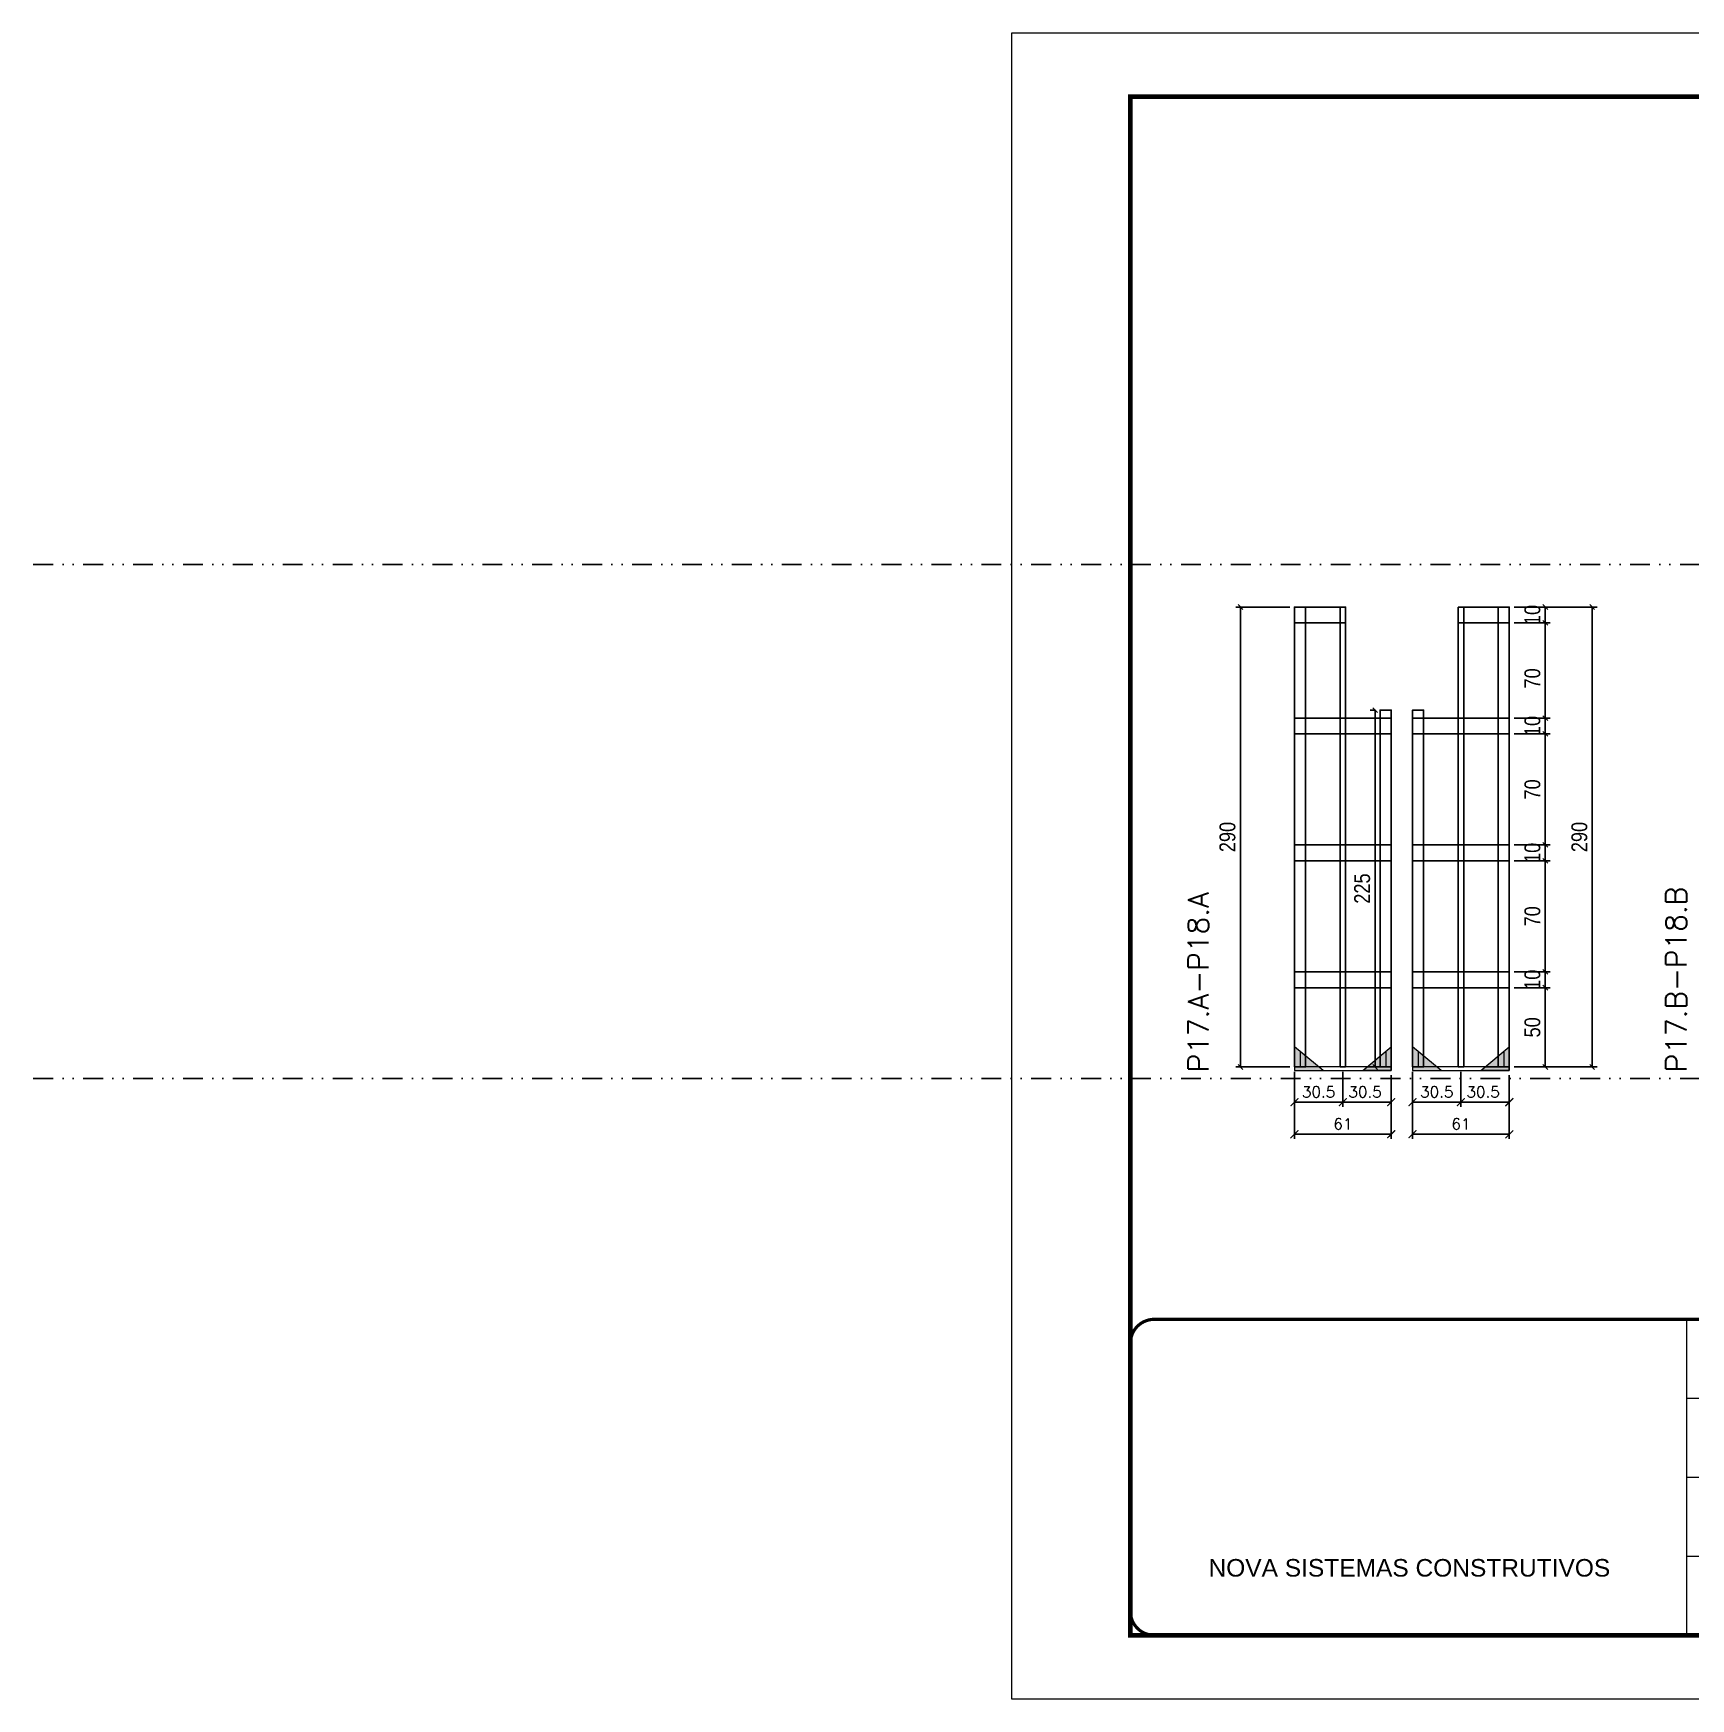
# Model space of a CAD drawing. Extents: x 13770 to 23315, y 867 to 16997.
# Drawn here: x 13770 to 14814, y 6610 to 7660 of the extents above; entities that cross this region are included whole.
import ezdxf

# ---------------------------------------------------------------- set-up
doc = ezdxf.new("R2010")
doc.units = 0
for name, pattern in [('CONTINUO', [0]), ('DASHED', [0.75, 0.5, -0.25]), ('DIVIDE2', [0.625, 0.25, -0.125, 0, -0.125, 0, -0.125]), ('HIDDEN', [0.375, 0.25, -0.125])]:
    doc.linetypes.add(name, pattern=pattern)
for name, color, linetype in [('COTA', 241, 'Continuous'), ('Nível', 160, 'Continuous'), ('SARR_2.2x10', 60, 'Continuous'), ('SARR_3.5x7', 81, 'Continuous'), ('SARR_7x7', 40, 'Continuous')]:
    doc.layers.add(name, color=color, linetype=linetype)
for name, color, linetype, lineweight in [('Folhas', 255, 'Continuous', 9), ('Madeira', 126, 'Continuous', 18), ('Sarr 2.2x7', 40, 'Continuous', 9), ('SARRAFO DE PRESSAO', 251, 'DASHED', 9), ('Texto Seção', 7, 'Continuous', 15)]:
    doc.layers.add(name, color=color, linetype=linetype, lineweight=lineweight)
doc.styles.add('ARIAL', font='arial.ttf')
doc.styles.add('COTA TECNICA', font='techl___.ttf', dxfattribs={"height": 10})
doc.styles.add('REGUA-120', font='ROMANS.shx', dxfattribs={"height": 15})
doc.styles.add('ROMANS', font='romans.shx')
doc.styles.add('Tecnologia', font='')
doc.styles.get('Tecnologia').set_extended_font_data('Forgotten Futurist')
doc.dimstyles.new('Cota Paínel', dxfattribs={"dimtxt": 7, "dimasz": 5, "dimexe": 3, "dimexo": 3, "dimgap": 3, "dimtad": 1, "dimdec": 1, "dimzin": 12, "dimdsep": 46, "dimtxsty": 'ROMANS', "dimblk": 'ARCHTICK', "dimcen": 0, "dimclrd": 4, "dimclre": 4, "dimclrt": 1, "dimadec": 1, "dimazin": 3, "dimtfac": 1, "dimtdec": 1, "dimtmove": 0, "dimatfit": 3, "dimldrblk": 'OBLIQUE', "dimfxl": 1, "dimtolj": 1, "dimtzin": 12, "dimarcsym": 0})
doc.dimstyles.new('PAINEL', dxfattribs={"dimtxt": 10, "dimasz": 3, "dimexe": 3, "dimexo": 3, "dimgap": 3, "dimtad": 1, "dimdec": 1, "dimzin": 12, "dimdsep": 46, "dimtxsty": 'COTA TECNICA', "dimblk1": 'OBLIQUE', "dimblk2": 'OBLIQUE', "dimsah": 1, "dimcen": 0.9, "dimclrd": 4, "dimclre": 4, "dimclrt": 240, "dimadec": 1, "dimazin": 3, "dimtfac": 1, "dimtdec": 1, "dimtmove": 0, "dimatfit": 3, "dimfxl": 1, "dimtolj": 1, "dimtzin": 12, "dimarcsym": 0})

# ---------------------------------------------------------------- blocks, each defined once
blk = doc.blocks.new('9999999999')
at = {"color": 30, "linetype": 'CONTINUO'}
for p, q in [((98564.6, 34230.2), (98564.6, 34429.4)), ((98564.6, 34379.6), (99584, 34379.6)), ((98564.6, 34329.8), (99488, 34329.8)), ((99584, 34329.8), (99488, 34329.8)), ((99488, 34329.8), (99488, 34230.2)), ((98564.6, 34280), (99488, 34280))]:
    blk.add_line(p, q, dxfattribs=at)
at = {"color": 30, "linetype": 'CONTINUO', "const_width": 2}
blk.add_lwpolyline([(99584, 34230.2), (99584, 34414.4, 0.414214), (99569, 34429.4), (98229, 34429.4, 0.414214), (98214, 34414.4), (98214, 34245.2, 0.414214), (98229, 34230.2), (99584, 34230.2)], format="xyb", dxfattribs=at)
at = {"layer": 'Folhas'}
blk.add_lwpolyline([(98139, 34190.2), (99624, 34190.2), (99624, 35240.2), (98139, 35240.2)], close=True, dxfattribs=at)
at = {"layer": 'Folhas', "color": 30, "const_width": 3}
blk.add_lwpolyline([(98214, 34230.2), (99584, 34230.2), (99584, 35200.2), (98214, 35200.2)], close=True, dxfattribs=at)
at = {"color": 7, "linetype": 'Continuous', "ltscale": 5, "style": 'ARIAL'}
for s, height, p in [('SCHWARTZ', 15.48, (98837.7, 34393.1)), ('GWT', 15.48, (98837.7, 34343.3)), ('2°PAVIMENTO', 15.483, (98837.7, 34293.5)), ('NOVA SISTEMAS CONSTRUTIVOS', 11.059, (98263.2, 34267.2)), ('PILARES', 15.48, (98837.7, 34243.7))]:
    blk.add_text(s, height=height, dxfattribs=at).set_placement(p)
at = {"layer": 'Folhas', "color": 7, "style": 'Tecnologia', "width": 1.5}
for s, p in [('CLIENTE:', (98573.7, 34397.2)), ('OBRA:', (98573.7, 34347.3)), ('PAVIMENTO:', (98573.7, 34297.5)), ('PROJETO:', (98573.7, 34247.7))]:
    blk.add_text(s, height=14, dxfattribs=at).set_placement(p)
blk = doc.blocks.new('_ArchTick')
at = {"color": 0, "linetype": 'ByBlock', "const_width": 0.15}
blk.add_lwpolyline([(-0.5, -0.5), (0.5, 0.5)], dxfattribs=at)
blk = doc.blocks.new('*D1141')
at = {"layer": 'COTA', "color": 4, "lineweight": -2, "transparency": 16777216}
for p, q in [((14638.8, 6990), (14638.8, 6962.8)), ((14699.8, 6990), (14699.8, 6962.8)), ((14699.8, 6965.8), (14638.8, 6965.8))]:
    blk.add_line(p, q, dxfattribs=at)
at = {"layer": 'Defpoints', "color": 0, "transparency": 16777216}
for p in [(14638.8, 6993), (14699.8, 6993), (14638.8, 6965.8)]:
    blk.add_point(p, dxfattribs=at)
at = {"layer": 'COTA', "color": 4, "lineweight": -2, "transparency": 16777216, "xscale": 5, "yscale": 5, "zscale": 5, "rotation": 180}
blk.add_blockref('_ArchTick', (14638.8, 6965.8), dxfattribs=at)
at = {"layer": 'COTA', "color": 4, "lineweight": -2, "transparency": 16777216, "xscale": 5, "yscale": 5, "zscale": 5}
blk.add_blockref('_ArchTick', (14699.8, 6965.8), dxfattribs=at)
at = {"layer": 'COTA', "color": 1, "transparency": 16777216, "insert": (14669.3, 6972.3), "char_height": 7, "attachment_point": 5, "style": 'ROMANS'}
blk.add_mtext('\\A1;61', dxfattribs=at)
blk = doc.blocks.new('_Oblique')
at = {"color": 0, "linetype": 'ByBlock', "lineweight": -2}
blk.add_line((-0.5, -0.5), (0.5, 0.5), dxfattribs=at)
blk = doc.blocks.new('*D1142')
at = {"layer": 'COTA', "color": 4, "lineweight": -2, "transparency": 16777216}
for p, q in [((14669.3, 7005.2), (14669.3, 6983)), ((14699.8, 7003), (14699.8, 6983)), ((14669.3, 6986), (14699.8, 6986))]:
    blk.add_line(p, q, dxfattribs=at)
at = {"layer": 'Defpoints', "color": 0, "transparency": 16777216}
for p in [(14669.3, 7008.2), (14699.8, 7006), (14699.8, 6986)]:
    blk.add_point(p, dxfattribs=at)
at = {"layer": 'COTA', "color": 4, "lineweight": -2, "transparency": 16777216, "xscale": 5, "yscale": 5, "zscale": 5, "rotation": 180}
blk.add_blockref('_ArchTick', (14669.3, 6986), dxfattribs=at)
at = {"layer": 'COTA', "color": 4, "lineweight": -2, "transparency": 16777216, "xscale": 5, "yscale": 5, "zscale": 5}
blk.add_blockref('_ArchTick', (14699.8, 6986), dxfattribs=at)
at = {"layer": 'COTA', "color": 1, "transparency": 16777216, "insert": (14683.3, 6992.5), "char_height": 7, "attachment_point": 5, "style": 'ROMANS'}
blk.add_mtext('\\A1;30.5', dxfattribs=at)
blk = doc.blocks.new('*D1143')
at = {"layer": 'COTA', "color": 4, "lineweight": -2, "transparency": 16777216}
for p, q in [((14638.8, 7005.2), (14638.8, 6983)), ((14669.3, 7005.2), (14669.3, 6983)), ((14638.8, 6986), (14669.3, 6986))]:
    blk.add_line(p, q, dxfattribs=at)
at = {"layer": 'Defpoints', "color": 0, "transparency": 16777216}
for p in [(14638.8, 7008.2), (14669.3, 7008.2), (14669.3, 6986)]:
    blk.add_point(p, dxfattribs=at)
at = {"layer": 'COTA', "color": 4, "lineweight": -2, "transparency": 16777216, "xscale": 5, "yscale": 5, "zscale": 5, "rotation": 180}
blk.add_blockref('_ArchTick', (14638.8, 6986), dxfattribs=at)
at = {"layer": 'COTA', "color": 4, "lineweight": -2, "transparency": 16777216, "xscale": 5, "yscale": 5, "zscale": 5}
blk.add_blockref('_ArchTick', (14669.3, 6986), dxfattribs=at)
at = {"layer": 'COTA', "color": 1, "transparency": 16777216, "insert": (14654.1, 6992.5), "char_height": 7, "attachment_point": 5, "style": 'ROMANS'}
blk.add_mtext('\\A1;30.5', dxfattribs=at)
blk = doc.blocks.new('*D1144')
at = {"layer": 'COTA', "color": 4, "lineweight": -2, "transparency": 16777216}
for p, q in [((14702.8, 7058.2), (14725.5, 7058.2)), ((14722.5, 7008.2), (14722.5, 7058.2)), ((14702.8, 7008.2), (14725.5, 7008.2))]:
    blk.add_line(p, q, dxfattribs=at)
at = {"layer": 'Defpoints', "color": 0, "transparency": 16777216}
for p in [(14699.8, 7058.2), (14722.5, 7058.2), (14699.8, 7008.2)]:
    blk.add_point(p, dxfattribs=at)
at = {"layer": 'COTA', "color": 4, "lineweight": -2, "transparency": 16777216, "xscale": 3, "yscale": 3, "zscale": 3}
for p, rotation in [((14722.5, 7058.2), 90), ((14722.5, 7008.2), 270)]:
    blk.add_blockref('_Oblique', p, dxfattribs=dict(at, rotation=rotation))
at = {"layer": 'COTA', "color": 240, "transparency": 16777216, "insert": (14714.4, 7033.2), "char_height": 10, "attachment_point": 5, "rotation": 90, "style": 'COTA TECNICA'}
blk.add_mtext('\\A1;50', dxfattribs=at)
blk = doc.blocks.new('*D1145')
at = {"layer": 'COTA', "color": 4, "lineweight": -2, "transparency": 16777216}
for p, q in [((14702.8, 7068.2), (14725.5, 7068.2)), ((14722.5, 7058.2), (14722.5, 7068.2)), ((14702.8, 7058.2), (14725.5, 7058.2))]:
    blk.add_line(p, q, dxfattribs=at)
at = {"layer": 'Defpoints', "color": 0, "transparency": 16777216}
for p in [(14699.8, 7068.2), (14722.5, 7068.2), (14699.8, 7058.2)]:
    blk.add_point(p, dxfattribs=at)
at = {"layer": 'COTA', "color": 4, "lineweight": -2, "transparency": 16777216, "xscale": 3, "yscale": 3, "zscale": 3}
for p, rotation in [((14722.5, 7068.2), 90), ((14722.5, 7058.2), 270)]:
    blk.add_blockref('_Oblique', p, dxfattribs=dict(at, rotation=rotation))
at = {"layer": 'COTA', "color": 240, "transparency": 16777216, "insert": (14714.4, 7063.2), "char_height": 10, "attachment_point": 5, "rotation": 90, "style": 'COTA TECNICA'}
blk.add_mtext('\\A1;10', dxfattribs=at)
blk = doc.blocks.new('*D1146')
at = {"layer": 'COTA', "color": 4, "lineweight": -2, "transparency": 16777216}
for p, q in [((14702.8, 7138.2), (14725.5, 7138.2)), ((14722.5, 7068.2), (14722.5, 7138.2)), ((14702.8, 7068.2), (14725.5, 7068.2))]:
    blk.add_line(p, q, dxfattribs=at)
at = {"layer": 'Defpoints', "color": 0, "transparency": 16777216}
for p in [(14699.8, 7138.2), (14722.5, 7138.2), (14699.8, 7068.2)]:
    blk.add_point(p, dxfattribs=at)
at = {"layer": 'COTA', "color": 4, "lineweight": -2, "transparency": 16777216, "xscale": 3, "yscale": 3, "zscale": 3}
for p, rotation in [((14722.5, 7138.2), 90), ((14722.5, 7068.2), 270)]:
    blk.add_blockref('_Oblique', p, dxfattribs=dict(at, rotation=rotation))
at = {"layer": 'COTA', "color": 240, "transparency": 16777216, "insert": (14714.4, 7103.2), "char_height": 10, "attachment_point": 5, "rotation": 90, "style": 'COTA TECNICA'}
blk.add_mtext('\\A1;70', dxfattribs=at)
blk = doc.blocks.new('*D1147')
at = {"layer": 'COTA', "color": 4, "lineweight": -2, "transparency": 16777216}
for p, q in [((14702.8, 7148.2), (14725.5, 7148.2)), ((14722.5, 7138.2), (14722.5, 7148.2)), ((14702.8, 7138.2), (14725.5, 7138.2))]:
    blk.add_line(p, q, dxfattribs=at)
at = {"layer": 'Defpoints', "color": 0, "transparency": 16777216}
for p in [(14699.8, 7148.2), (14722.5, 7148.2), (14699.8, 7138.2)]:
    blk.add_point(p, dxfattribs=at)
at = {"layer": 'COTA', "color": 4, "lineweight": -2, "transparency": 16777216, "xscale": 3, "yscale": 3, "zscale": 3}
for p, rotation in [((14722.5, 7148.2), 90), ((14722.5, 7138.2), 270)]:
    blk.add_blockref('_Oblique', p, dxfattribs=dict(at, rotation=rotation))
at = {"layer": 'COTA', "color": 240, "transparency": 16777216, "insert": (14714.4, 7143.2), "char_height": 10, "attachment_point": 5, "rotation": 90, "style": 'COTA TECNICA'}
blk.add_mtext('\\A1;10', dxfattribs=at)
blk = doc.blocks.new('*D1148')
at = {"layer": 'COTA', "color": 4, "lineweight": -2, "transparency": 16777216}
for p, q in [((14564.4, 6990), (14564.4, 6962.8)), ((14625.4, 6990), (14625.4, 6962.8)), ((14625.4, 6965.8), (14564.4, 6965.8))]:
    blk.add_line(p, q, dxfattribs=at)
at = {"layer": 'Defpoints', "color": 0, "transparency": 16777216}
for p in [(14564.4, 6993), (14625.4, 6993), (14564.4, 6965.8)]:
    blk.add_point(p, dxfattribs=at)
at = {"layer": 'COTA', "color": 4, "lineweight": -2, "transparency": 16777216, "xscale": 5, "yscale": 5, "zscale": 5, "rotation": 180}
blk.add_blockref('_ArchTick', (14564.4, 6965.8), dxfattribs=at)
at = {"layer": 'COTA', "color": 4, "lineweight": -2, "transparency": 16777216, "xscale": 5, "yscale": 5, "zscale": 5}
blk.add_blockref('_ArchTick', (14625.4, 6965.8), dxfattribs=at)
at = {"layer": 'COTA', "color": 1, "transparency": 16777216, "insert": (14594.9, 6972.3), "char_height": 7, "attachment_point": 5, "style": 'ROMANS'}
blk.add_mtext('\\A1;61', dxfattribs=at)
blk = doc.blocks.new('*D1149')
at = {"layer": 'COTA', "color": 4, "lineweight": -2, "transparency": 16777216}
for p, q in [((14594.9, 7005.2), (14594.9, 6983)), ((14625.4, 7003), (14625.4, 6983)), ((14594.9, 6986), (14625.4, 6986))]:
    blk.add_line(p, q, dxfattribs=at)
at = {"layer": 'Defpoints', "color": 0, "transparency": 16777216}
for p in [(14594.9, 7008.2), (14625.4, 7006), (14625.4, 6986)]:
    blk.add_point(p, dxfattribs=at)
at = {"layer": 'COTA', "color": 4, "lineweight": -2, "transparency": 16777216, "xscale": 5, "yscale": 5, "zscale": 5, "rotation": 180}
blk.add_blockref('_ArchTick', (14594.9, 6986), dxfattribs=at)
at = {"layer": 'COTA', "color": 4, "lineweight": -2, "transparency": 16777216, "xscale": 5, "yscale": 5, "zscale": 5}
blk.add_blockref('_ArchTick', (14625.4, 6986), dxfattribs=at)
at = {"layer": 'COTA', "color": 1, "transparency": 16777216, "insert": (14608.9, 6992.5), "char_height": 7, "attachment_point": 5, "style": 'ROMANS'}
blk.add_mtext('\\A1;30.5', dxfattribs=at)
blk = doc.blocks.new('*D1150')
at = {"layer": 'COTA', "color": 4, "lineweight": -2, "transparency": 16777216}
for p, q in [((14564.4, 7005.2), (14564.4, 6983)), ((14594.9, 7005.2), (14594.9, 6983)), ((14564.4, 6986), (14594.9, 6986))]:
    blk.add_line(p, q, dxfattribs=at)
at = {"layer": 'Defpoints', "color": 0, "transparency": 16777216}
for p in [(14564.4, 7008.2), (14594.9, 7008.2), (14594.9, 6986)]:
    blk.add_point(p, dxfattribs=at)
at = {"layer": 'COTA', "color": 4, "lineweight": -2, "transparency": 16777216, "xscale": 5, "yscale": 5, "zscale": 5, "rotation": 180}
blk.add_blockref('_ArchTick', (14564.4, 6986), dxfattribs=at)
at = {"layer": 'COTA', "color": 4, "lineweight": -2, "transparency": 16777216, "xscale": 5, "yscale": 5, "zscale": 5}
blk.add_blockref('_ArchTick', (14594.9, 6986), dxfattribs=at)
at = {"layer": 'COTA', "color": 1, "transparency": 16777216, "insert": (14579.6, 6992.5), "char_height": 7, "attachment_point": 5, "style": 'ROMANS'}
blk.add_mtext('\\A1;30.5', dxfattribs=at)
blk = doc.blocks.new('*D1153')
at = {"layer": 'COTA', "color": 4, "lineweight": -2, "transparency": 16777216}
for p, q in [((14561.4, 7298.2), (14527.4, 7298.2)), ((14530.4, 7298.2), (14530.4, 7008.2)), ((14561.4, 7008.2), (14527.4, 7008.2))]:
    blk.add_line(p, q, dxfattribs=at)
at = {"layer": 'Defpoints', "color": 0, "transparency": 16777216}
for p in [(14564.4, 7298.2), (14530.4, 7008.2), (14564.4, 7008.2)]:
    blk.add_point(p, dxfattribs=at)
at = {"layer": 'COTA', "color": 4, "lineweight": -2, "transparency": 16777216, "xscale": 3, "yscale": 3, "zscale": 3}
for p, rotation in [((14530.4, 7298.2), 90), ((14530.4, 7008.2), 270)]:
    blk.add_blockref('_Oblique', p, dxfattribs=dict(at, rotation=rotation))
at = {"layer": 'COTA', "color": 240, "transparency": 16777216, "insert": (14522.2, 7153.2), "char_height": 10, "attachment_point": 5, "rotation": 90, "style": 'COTA TECNICA'}
blk.add_mtext('\\A1;290', dxfattribs=at)
blk = doc.blocks.new('*D1151')
at = {"layer": 'COTA', "color": 4, "lineweight": -2, "transparency": 16777216}
for p, q in [((14702.8, 7298.2), (14755.1, 7298.2)), ((14752.1, 7298.2), (14752.1, 7008.2)), ((14702.8, 7008.2), (14755.1, 7008.2))]:
    blk.add_line(p, q, dxfattribs=at)
at = {"layer": 'Defpoints', "color": 0, "transparency": 16777216}
for p in [(14699.8, 7298.2), (14699.8, 7008.2), (14752.1, 7008.2)]:
    blk.add_point(p, dxfattribs=at)
at = {"layer": 'COTA', "color": 4, "lineweight": -2, "transparency": 16777216, "xscale": 3, "yscale": 3, "zscale": 3}
for p, rotation in [((14752.1, 7298.2), 90), ((14752.1, 7008.2), 270)]:
    blk.add_blockref('_Oblique', p, dxfattribs=dict(at, rotation=rotation))
at = {"layer": 'COTA', "color": 240, "transparency": 16777216, "insert": (14744, 7153.2), "char_height": 10, "attachment_point": 5, "rotation": 90, "style": 'COTA TECNICA'}
blk.add_mtext('\\A1;290', dxfattribs=at)
blk = doc.blocks.new('*D1154')
at = {"layer": 'COTA', "color": 4, "lineweight": -2, "transparency": 16777216}
for p, q in [((14702.8, 7218.2), (14725.5, 7218.2)), ((14722.5, 7148.2), (14722.5, 7218.2)), ((14702.8, 7148.2), (14725.5, 7148.2))]:
    blk.add_line(p, q, dxfattribs=at)
at = {"layer": 'Defpoints', "color": 0, "transparency": 16777216}
for p in [(14699.8, 7218.2), (14722.5, 7218.2), (14699.8, 7148.2)]:
    blk.add_point(p, dxfattribs=at)
at = {"layer": 'COTA', "color": 4, "lineweight": -2, "transparency": 16777216, "xscale": 3, "yscale": 3, "zscale": 3}
for p, rotation in [((14722.5, 7218.2), 90), ((14722.5, 7148.2), 270)]:
    blk.add_blockref('_Oblique', p, dxfattribs=dict(at, rotation=rotation))
at = {"layer": 'COTA', "color": 240, "transparency": 16777216, "insert": (14714.4, 7183.2), "char_height": 10, "attachment_point": 5, "rotation": 90, "style": 'COTA TECNICA'}
blk.add_mtext('\\A1;70', dxfattribs=at)
blk = doc.blocks.new('*D1155')
at = {"layer": 'COTA', "color": 4, "lineweight": -2, "transparency": 16777216}
for p, q in [((14702.8, 7228.2), (14725.5, 7228.2)), ((14722.5, 7218.2), (14722.5, 7228.2)), ((14702.8, 7218.2), (14725.5, 7218.2))]:
    blk.add_line(p, q, dxfattribs=at)
at = {"layer": 'Defpoints', "color": 0, "transparency": 16777216}
for p in [(14699.8, 7228.2), (14722.5, 7228.2), (14699.8, 7218.2)]:
    blk.add_point(p, dxfattribs=at)
at = {"layer": 'COTA', "color": 4, "lineweight": -2, "transparency": 16777216, "xscale": 3, "yscale": 3, "zscale": 3}
for p, rotation in [((14722.5, 7228.2), 90), ((14722.5, 7218.2), 270)]:
    blk.add_blockref('_Oblique', p, dxfattribs=dict(at, rotation=rotation))
at = {"layer": 'COTA', "color": 240, "transparency": 16777216, "insert": (14714.4, 7223.2), "char_height": 10, "attachment_point": 5, "rotation": 90, "style": 'COTA TECNICA'}
blk.add_mtext('\\A1;10', dxfattribs=at)
blk = doc.blocks.new('*D1156')
at = {"layer": 'COTA', "color": 4, "lineweight": -2, "transparency": 16777216}
for p, q in [((14702.8, 7288.2), (14725.5, 7288.2)), ((14722.5, 7218.2), (14722.5, 7288.2)), ((14702.8, 7218.2), (14725.5, 7218.2))]:
    blk.add_line(p, q, dxfattribs=at)
at = {"layer": 'Defpoints', "color": 0, "transparency": 16777216}
for p in [(14699.8, 7288.2), (14722.5, 7288.2), (14699.8, 7218.2)]:
    blk.add_point(p, dxfattribs=at)
at = {"layer": 'COTA', "color": 4, "lineweight": -2, "transparency": 16777216, "xscale": 3, "yscale": 3, "zscale": 3}
for p, rotation in [((14722.5, 7288.2), 90), ((14722.5, 7218.2), 270)]:
    blk.add_blockref('_Oblique', p, dxfattribs=dict(at, rotation=rotation))
at = {"layer": 'COTA', "color": 240, "transparency": 16777216, "insert": (14714.4, 7253.2), "char_height": 10, "attachment_point": 5, "rotation": 90, "style": 'COTA TECNICA'}
blk.add_mtext('\\A1;70', dxfattribs=at)
blk = doc.blocks.new('*D1157')
at = {"layer": 'COTA', "color": 4, "lineweight": -2, "transparency": 16777216}
for p, q in [((14702.8, 7298.2), (14725.5, 7298.2)), ((14722.5, 7288.2), (14722.5, 7298.2)), ((14702.8, 7288.2), (14725.5, 7288.2))]:
    blk.add_line(p, q, dxfattribs=at)
at = {"layer": 'Defpoints', "color": 0, "transparency": 16777216}
for p in [(14699.8, 7298.2), (14722.5, 7298.2), (14699.8, 7288.2)]:
    blk.add_point(p, dxfattribs=at)
at = {"layer": 'COTA', "color": 4, "lineweight": -2, "transparency": 16777216, "xscale": 3, "yscale": 3, "zscale": 3}
for p, rotation in [((14722.5, 7298.2), 90), ((14722.5, 7288.2), 270)]:
    blk.add_blockref('_Oblique', p, dxfattribs=dict(at, rotation=rotation))
at = {"layer": 'COTA', "color": 240, "transparency": 16777216, "insert": (14714.4, 7293.2), "char_height": 10, "attachment_point": 5, "rotation": 90, "style": 'COTA TECNICA'}
blk.add_mtext('\\A1;10', dxfattribs=at)
blk = doc.blocks.new('*D1158')
at = {"layer": 'COTA', "color": 4, "lineweight": -2, "transparency": 16777216}
for p, q in [((14615.4, 7233.2), (14612.2, 7233.2)), ((14615.2, 7233.2), (14615.2, 7008.2)), ((14615.4, 7008.2), (14612.2, 7008.2))]:
    blk.add_line(p, q, dxfattribs=at)
at = {"layer": 'Defpoints', "color": 0, "transparency": 16777216}
for p in [(14618.4, 7233.2), (14615.2, 7008.2), (14618.4, 7008.2)]:
    blk.add_point(p, dxfattribs=at)
at = {"layer": 'COTA', "color": 4, "lineweight": -2, "transparency": 16777216, "xscale": 3, "yscale": 3, "zscale": 3}
for p, rotation in [((14615.2, 7233.2), 90), ((14615.2, 7008.2), 270)]:
    blk.add_blockref('_Oblique', p, dxfattribs=dict(at, rotation=rotation))
at = {"layer": 'COTA', "color": 240, "transparency": 16777216, "insert": (14607.1, 7120.7), "char_height": 10, "attachment_point": 5, "rotation": 90, "style": 'COTA TECNICA'}
blk.add_mtext('\\A1;225', dxfattribs=at)

msp = doc.modelspace()

# ---------------------------------------------------------------- hatches: boundary and pattern name
at = {"layer": 'Madeira'}
h = msp.add_hatch(color=252, dxfattribs=at)
h.dxf.hatch_style = 2
h.paths.add_polyline_path([(14564.4, 7021), (14564.4, 7006), (14582.4, 7006)])
h = msp.add_hatch(color=252, dxfattribs=at)
h.dxf.hatch_style = 2
h.paths.add_polyline_path([(14625.4, 7021), (14625.4, 7006), (14607.4, 7006)])
h = msp.add_hatch(color=252, dxfattribs=at)
h.dxf.hatch_style = 2
h.paths.add_polyline_path([(14638.81, 7021), (14638.81, 7006), (14656.81, 7006)])
h = msp.add_hatch(color=252, dxfattribs=at)
h.dxf.hatch_style = 2
h.paths.add_polyline_path([(14699.81, 7021), (14699.81, 7006), (14681.81, 7006)])

# ---------------------------------------------------------------- linework, layer by layer
at = {"layer": 'Madeira', "color": 1, "linetype": 'HIDDEN'}
for p, q in [((14567.9, 7017.5), (14567.9, 7008.2)), ((14567.9, 7017.5), (14567.9, 7008.2)), ((14571.4, 7014), (14571.4, 7008.2)), ((14621.9, 7017.5), (14621.9, 7008.2)), ((14621.9, 7017.5), (14621.9, 7008.2)), ((14642.31, 7017.5), (14642.31, 7008.2)), ((14642.31, 7017.5), (14642.31, 7008.2)), ((14645.81, 7014), (14645.81, 7008.2)), ((14696.31, 7017.5), (14696.31, 7008.2)), ((14696.31, 7017.5), (14696.31, 7008.2)), ((14574.23, 7008.2), (14564.4, 7008.2)), ((14574.23, 7008.2), (14564.4, 7008.2)), ((14580.2, 7008.2), (14564.4, 7008.2)), ((14609.6, 7008.2), (14625.4, 7008.2)), ((14615.57, 7008.2), (14625.4, 7008.2)), ((14615.57, 7008.2), (14625.4, 7008.2)), ((14648.64, 7008.2), (14638.81, 7008.2)), ((14648.64, 7008.2), (14638.81, 7008.2)), ((14654.61, 7008.2), (14638.81, 7008.2)), ((14684.01, 7008.2), (14699.81, 7008.2)), ((14689.98, 7008.2), (14699.81, 7008.2)), ((14689.98, 7008.2), (14699.81, 7008.2))]:
    msp.add_line(p, q, dxfattribs=at)
at = {"layer": 'Madeira'}
for p, q in [((14564.4, 7008.2), (14564.4, 7006)), ((14564.4, 7008.2), (14564.4, 7006)), ((14564.4, 7008.2), (14564.4, 7006)), ((14638.81, 7008.2), (14638.81, 7006)), ((14638.81, 7008.2), (14638.81, 7006)), ((14638.81, 7008.2), (14638.81, 7006))]:
    msp.add_line(p, q, dxfattribs=at)
at = {"layer": 'Madeira', "color": 0}
for points in [[(14564.4, 7021), (14564.4, 7006), (14582.4, 7006), (14564.4, 7021)], [(14625.4, 7021), (14625.4, 7006), (14607.4, 7006), (14625.4, 7021)], [(14638.81, 7021), (14638.81, 7006), (14656.81, 7006), (14638.81, 7021)], [(14699.81, 7021), (14699.81, 7006), (14681.81, 7006), (14699.81, 7021)]]:
    msp.add_lwpolyline(points, dxfattribs=at)
at = {"layer": 'Nível', "color": 4, "linetype": 'DIVIDE2', "ltscale": 50}
for p, q in [((13769.54, 7325), (21112.79, 7325)), ((13769.54, 7001), (21112.79, 7001))]:
    msp.add_line(p, q, dxfattribs=at)
at = {"layer": 'Sarr 2.2x7'}
for points in [[(14625.4, 7008.2), (14564.4, 7008.2), (14564.4, 7006), (14625.4, 7006)], [(14699.81, 7008.2), (14638.81, 7008.2), (14638.81, 7006), (14699.81, 7006)]]:
    msp.add_lwpolyline(points, close=True, dxfattribs=at)
at = {"layer": 'SARR_2.2x10'}
for points in [[(14564.4, 7298.2), (14596.65, 7298.2), (14596.65, 7288.2), (14564.4, 7288.2)], [(14667.56, 7298.2), (14699.81, 7298.2), (14699.81, 7288.2), (14667.56, 7288.2)], [(14564.4, 7228.17), (14625.4, 7228.17), (14625.4, 7218.17), (14564.4, 7218.17)], [(14638.81, 7228.17), (14699.81, 7228.17), (14699.81, 7218.17), (14638.81, 7218.17)], [(14564.4, 7148.2), (14625.4, 7148.2), (14625.4, 7138.2), (14564.4, 7138.2)], [(14638.81, 7148.2), (14699.81, 7148.2), (14699.81, 7138.2), (14638.81, 7138.2)], [(14564.4, 7068.2), (14625.4, 7068.2), (14625.4, 7058.2), (14564.4, 7058.2)], [(14638.81, 7068.2), (14699.81, 7068.2), (14699.81, 7058.2), (14638.81, 7058.2)]]:
    msp.add_lwpolyline(points, close=True, dxfattribs=at)
at = {"layer": 'SARR_3.5x7'}
for p, q in [((14593.15, 7008.2), (14593.15, 7298.2)), ((14593.15, 7298.2), (14594.9, 7298.2)), ((14596.65, 7298.2), (14594.9, 7298.2)), ((14596.65, 7008.2), (14596.65, 7298.2)), ((14667.56, 7008.2), (14667.56, 7298.2)), ((14667.56, 7298.2), (14669.31, 7298.2)), ((14671.06, 7298.2), (14669.31, 7298.2)), ((14671.06, 7008.2), (14671.06, 7298.2)), ((14593.15, 7008.2), (14594.9, 7008.2)), ((14596.65, 7008.2), (14594.9, 7008.2)), ((14667.56, 7008.2), (14669.31, 7008.2)), ((14671.06, 7008.2), (14669.31, 7008.2))]:
    msp.add_line(p, q, dxfattribs=at)
at = {"layer": 'SARR_7x7'}
for points in [[(14564.4, 7008.2), (14571.4, 7008.2), (14571.4, 7298.2), (14564.4, 7298.2)], [(14692.81, 7008.2), (14699.81, 7008.2), (14699.81, 7298.2), (14692.81, 7298.2)], [(14618.4, 7008.2), (14625.4, 7008.2), (14625.4, 7233.2), (14618.4, 7233.2)], [(14638.81, 7008.2), (14645.81, 7008.2), (14645.81, 7233.2), (14638.81, 7233.2)]]:
    msp.add_lwpolyline(points, close=True, dxfattribs=at)

# ---------------------------------------------------------------- block references
at = {"layer": 'SARRAFO DE PRESSAO', "color": 6, "linetype": 'ByBlock'}
msp.add_blockref('9999999999', (-83752.98, -27580.29), dxfattribs=at)

# ---------------------------------------------------------------- texts
at = {"layer": 'Texto Seção', "style": 'REGUA-120'}
for s, p in [('P17.B-P18.B', (14811.44, 7004.89)), ('P17.A-P18.A', (14510.3, 7004.89))]:
    msp.add_text(s, height=13, rotation=90, dxfattribs=at).set_placement(p)

# ---------------------------------------------------------------- dimensions: what is measured, and where the dimension line sits
at = {"layer": 'COTA'}
for base, p1, p2, angle, dimstyle, picture, middle in [((14530.35, 7008.2), (14564.4, 7298.2), (14564.4, 7008.2), 90, 'PAINEL', '*D1153', (14522.22, 7153.2)), ((14752.14, 7008.2), (14699.81, 7298.2), (14699.81, 7008.2), 90, 'PAINEL', '*D1151', (14744.01, 7153.2)), ((14722.51, 7288.2), (14699.81, 7218.2), (14699.81, 7288.2), 90, 'PAINEL', '*D1156', (14714.41, 7253.2)), ((14615.18, 7008.2), (14618.4, 7233.2), (14618.4, 7008.2), 90, 'PAINEL', '*D1158', (14607.07, 7120.7)), ((14722.51, 7218.17), (14699.81, 7148.17), (14699.81, 7218.17), 90, 'PAINEL', '*D1154', (14714.41, 7183.17)), ((14722.51, 7138.2), (14699.81, 7068.2), (14699.81, 7138.2), 90, 'PAINEL', '*D1146', (14714.41, 7103.2)), ((14722.51, 7058.2), (14699.81, 7008.2), (14699.81, 7058.2), 90, 'PAINEL', '*D1144', (14714.4, 7033.2)), ((14564.4, 6965.82), (14625.4, 6993), (14564.4, 6993), 180, 'Cota Paínel', '*D1148', (14594.9, 6972.32)), ((14638.81, 6965.82), (14699.81, 6993), (14638.81, 6993), 180, 'Cota Paínel', '*D1141', (14669.31, 6972.32))]:
    dim = msp.add_linear_dim(base=base, p1=p1, p2=p2, angle=angle, dimstyle=dimstyle, dxfattribs=at)
    dim.commit()
    dim.dimension.update_dxf_attribs({"geometry": picture, "text_midpoint": middle})
for base, p1, p2, picture, middle in [((14722.51, 7298.2), (14699.81, 7288.2), (14699.81, 7298.2), '*D1157', (14722.51, 7293.2)), ((14722.51, 7228.17), (14699.81, 7218.17), (14699.81, 7228.17), '*D1155', (14722.51, 7223.17)), ((14722.51, 7148.2), (14699.81, 7138.2), (14699.81, 7148.2), '*D1147', (14722.51, 7143.2)), ((14722.51, 7068.2), (14699.81, 7058.2), (14699.81, 7068.2), '*D1145', (14722.51, 7063.2))]:
    dim = msp.add_linear_dim(base=base, p1=p1, p2=p2, angle=90, dimstyle='PAINEL', dxfattribs=at)
    dim.commit()
    dim.dimension.update_dxf_attribs({"geometry": picture, "text_midpoint": middle, "dimtype": 160})
for base, p1, p2, picture, middle in [((14594.9, 6986), (14564.4, 7008.2), (14594.9, 7008.2), '*D1150', (14579.65, 6992.5)), ((14669.31, 6986), (14638.81, 7008.2), (14669.31, 7008.2), '*D1143', (14654.06, 6992.5))]:
    dim = msp.add_linear_dim(base=base, p1=p1, p2=p2, dimstyle='Cota Paínel', dxfattribs=at)
    dim.commit()
    dim.dimension.update_dxf_attribs({"geometry": picture, "text_midpoint": middle})
for base, p1, p2, picture, middle in [((14625.4, 6986), (14594.9, 7008.2), (14625.4, 7006), '*D1149', (14608.9, 6986)), ((14699.81, 6986), (14669.31, 7008.2), (14699.81, 7006), '*D1142', (14683.31, 6986))]:
    dim = msp.add_linear_dim(base=base, p1=p1, p2=p2, dimstyle='Cota Paínel', dxfattribs=at)
    dim.commit()
    dim.dimension.update_dxf_attribs({"geometry": picture, "text_midpoint": middle, "dimtype": 160})

doc.saveas('drawing.dxf')
